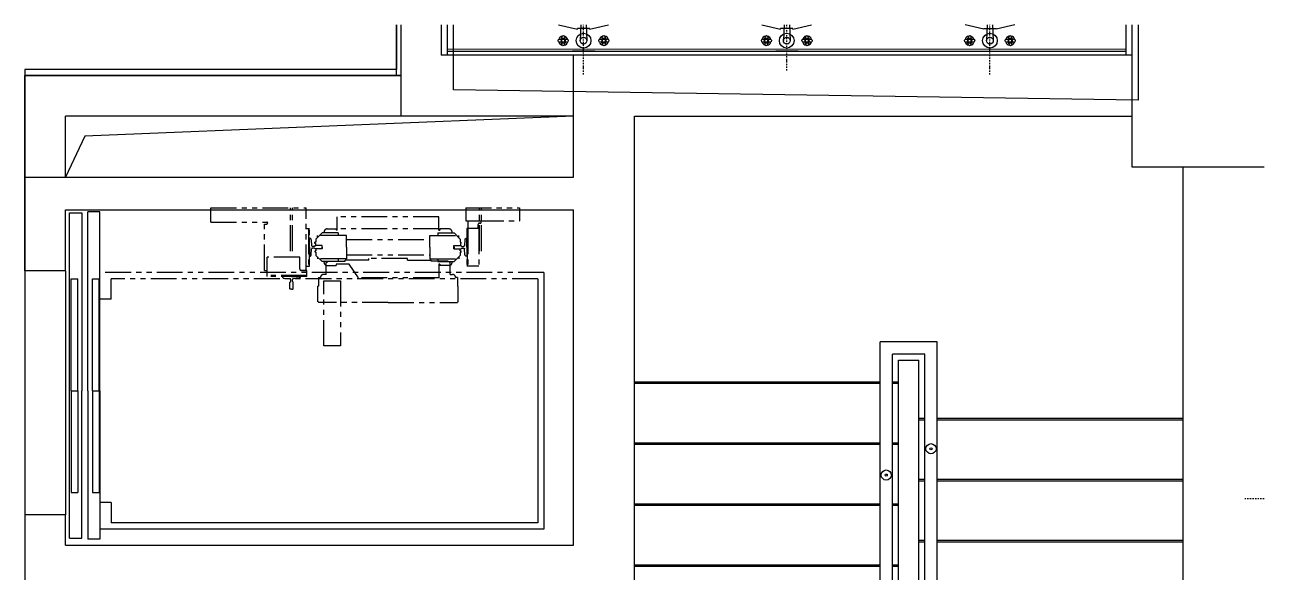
# Model space of a CAD drawing. Header units: millimetres. Extents: x 1372008 to 1411165, y -192331 to -164911.
# Drawn here: x 1385665 to 1391765, y -167604 to -164911 of the extents above; entities that cross this region are included whole.
import ezdxf

# ---------------------------------------------------------------- set-up
doc = ezdxf.new("R2010")
doc.units = ezdxf.units.MM
doc.linetypes.add('DASHDOT2', pattern=[12.7, 6.35, -3.175, 0, -3.175])
doc.linetypes.add('PHANTOMX2', pattern=[127, 63.5, -12.7, 12.7, -12.7, 12.7, -12.7])
for name, color, linetype in [('Baca', 7, 'Continuous'), ('Divar-esas', 7, 'Continuous'), ('Divar-komek', 7, 'Continuous'), ('Kafel', 7, 'Continuous'), ('Lift', 7, 'Continuous'), ('Meheccer', 7, 'Continuous'), ('Pillekan', 7, 'Continuous'), ('plita 2', 7, 'Continuous'), ('Santexnika', 7, 'Continuous'), ('sutun1', 7, 'Continuous')]:
    doc.layers.add(name, color=color, linetype=linetype)
doc.layers.add('Guzgu', color=165, linetype='Continuous', lineweight=5, true_color=0x385ca8)

msp = doc.modelspace()

# ---------------------------------------------------------------- linework, layer by layer
at = {"layer": 'Baca'}
msp.add_lwpolyline([(1388365.2, -165361.1), (1385961.3, -165459.1), (1385865.2, -165661.1)], dxfattribs=at)
msp.add_lwpolyline([(1388365.2, -165361.1), (1385961.3, -165459.1), (1385865.2, -165661.1)], dxfattribs=at)
at = {"layer": 'Divar-esas'}
for p, q in [((1385665.2, -165661.1), (1385665.2, -165161.1)), ((1385665.2, -165161.1), (1387515.2, -165161.1)), ((1388365.2, -165361.1), (1385865.2, -165361.1)), ((1385865.2, -165661.1), (1385865.2, -165361.1))]:
    msp.add_line(p, q, dxfattribs=at)
at = {"layer": 'Divar-komek'}
for p, q in [((1387515.2, -164911.1), (1387515.2, -165358.5)), ((1387515.2, -164911.1), (1387515.2, -165161.1)), ((1387715.2, -164911.1), (1387715.2, -165061.1)), ((1387715.2, -164911.1), (1387715.2, -165061.1)), ((1388365.2, -165061.1), (1387715.2, -165061.1)), ((1388365.2, -165061.1), (1387715.2, -165061.1)), ((1387515.2, -165161.1), (1385665.2, -165161.1)), ((1385665.2, -165661.1), (1385665.2, -165161.1)), ((1388365.2, -165361.1), (1385865.2, -165361.1)), ((1385865.2, -165661.1), (1385865.2, -165361.1))]:
    msp.add_line(p, q, dxfattribs=at)
at = {"layer": 'Guzgu'}
msp.add_line((1391085.2, -165031.1), (1387745.2, -165031.1), dxfattribs=at)
at = {"layer": 'Kafel'}
for p, q in [((1387495.2, -165161.1), (1387495.2, -164911.1)), ((1387745.2, -165061.1), (1387745.2, -164911.1)), ((1391085.2, -165061.1), (1391085.2, -164911.1))]:
    msp.add_line(p, q, dxfattribs=at)
at = {"layer": 'Lift'}
for p, q in [((1385885.2, -165836.1), (1385945.2, -165836.1)), ((1385885.2, -167436.1), (1385885.2, -165836.1)), ((1385945.2, -165836.1), (1385945.2, -166711.1)), ((1386035.2, -165831.1), (1385975.2, -165831.1)), ((1385975.2, -166711.1), (1385975.2, -165831.1)), ((1386035.2, -166711.1), (1386035.2, -165831.1)), ((1386580.7, -165881.1), (1386580.7, -165811.1)), ((1385894.2, -166711.1), (1385894.2, -166161.1)), ((1385894.2, -166161.1), (1385926.2, -166161.1)), ((1385926.2, -166711.1), (1385926.2, -166161.1)), ((1385999.2, -166161.1), (1386031.2, -166161.1)), ((1385999.2, -166711.1), (1385999.2, -166161.1)), ((1386031.2, -166711.1), (1386031.2, -166161.1)), ((1386090.2, -166261.1), (1386090.2, -166161.1)), ((1388190.2, -166161.1), (1388190.2, -167361.1)), ((1388220.2, -166130.1), (1388220.2, -167392.1)), ((1386090.2, -166261.1), (1386035.2, -166261.1)), ((1385894.2, -166711.1), (1385894.2, -167211.1)), ((1385894.2, -166711.1), (1385926.2, -166711.1)), ((1385926.2, -166711.1), (1385926.2, -167211.1)), ((1385945.2, -167436.1), (1385945.2, -166711.1)), ((1385975.2, -166711.1), (1385975.2, -167441.1)), ((1385999.2, -166711.1), (1386031.2, -166711.1)), ((1385999.2, -166711.1), (1385999.2, -167211.1)), ((1386031.2, -166711.1), (1386031.2, -167211.1)), ((1386035.2, -166711.1), (1386035.2, -167441.1)), ((1385894.2, -167211.1), (1385926.2, -167211.1)), ((1385999.2, -167211.1), (1386031.2, -167211.1)), ((1386090.2, -167261.1), (1386035.2, -167261.1)), ((1386090.2, -167261.1), (1386090.2, -167361.1)), ((1388190.2, -167361.1), (1386090.2, -167361.1)), ((1385885.2, -167436.1), (1385945.2, -167436.1)), ((1386035.2, -167441.1), (1385975.2, -167441.1)), ((1388220.2, -167392.1), (1386035.2, -167392.1))]:
    msp.add_line(p, q, dxfattribs=at)
at = {"layer": 'Lift', "linetype": 'PHANTOMX2', "ltscale": 2}
for p, q in [((1386580.7, -165811.1), (1387050.7, -165811.1)), ((1386973.2, -166024.4), (1386973.2, -165811.1)), ((1386983.2, -166024.4), (1386983.2, -165811.1)), ((1387050.7, -166119.1), (1387050.7, -165811.1)), ((1387703.2, -165855.1), (1387203.2, -165855.1)), ((1387203.2, -165921.1), (1387203.2, -165855.1)), ((1387703.2, -165921.1), (1387703.2, -165855.1)), ((1387835.2, -165811.1), (1387835.2, -165876.1)), ((1387835.2, -165811.1), (1388100.2, -165811.1)), ((1387903.2, -166024.4), (1387903.2, -165811.1)), ((1387913.2, -166024.4), (1387913.2, -165811.1)), ((1388100.2, -165811.1), (1388100.2, -165876.1)), ((1386580.7, -165881.1), (1386855.7, -165881.1)), ((1386845.7, -165891.1), (1386855.7, -165891.1)), ((1386845.7, -166119.1), (1386845.7, -165891.1)), ((1387050.7, -165912.6), (1387066.2, -165912.6)), ((1387061.7, -165912.6), (1387061.7, -166097.6)), ((1387066.2, -166097.6), (1387066.2, -165912.6)), ((1387153.2, -165915.1), (1387198.2, -165915.1)), ((1387198.2, -165915.1), (1387198.2, -165921.1)), ((1387703.2, -165915.1), (1387203.2, -165915.1)), ((1387203.2, -165921.1), (1387203.2, -165915.1)), ((1387703.2, -165921.1), (1387703.2, -165915.1)), ((1387708.2, -165915.1), (1387708.2, -165921.1)), ((1387753.2, -165915.1), (1387708.2, -165915.1)), ((1387835.2, -165876.1), (1387845.2, -165876.1)), ((1387840.2, -165912.6), (1387840.2, -166097.6)), ((1387845.2, -165912.6), (1387840.2, -165912.6)), ((1387844.7, -166097.6), (1387844.7, -165912.6)), ((1387845.2, -165876.1), (1387845.2, -165912.6)), ((1387845.2, -165876.1), (1387895.2, -165876.1)), ((1387895.2, -165912.6), (1387845.2, -165912.6)), ((1387845.2, -165912.6), (1387845.2, -166095.1)), ((1387895.2, -165876.1), (1388100.2, -165876.1)), ((1387895.2, -165896.1), (1387895.2, -165912.6)), ((1387900.2, -165912.6), (1387895.2, -165912.6)), ((1387900.2, -165912.6), (1387900.2, -166097.6)), ((1387905.2, -165886.1), (1387910.2, -165886.1)), ((1387910.2, -165876.1), (1387910.2, -165886.1)), ((1387066.2, -166005.1), (1387066.2, -165960.6)), ((1387066.2, -165960.6), (1387066.7, -165960.6)), ((1387074.7, -165968), (1387076.9, -165996.5)), ((1387098.2, -165980.6), (1387093.2, -165980.6)), ((1387093.2, -165986.6), (1387093.2, -165980.6)), ((1387098.2, -165965.1), (1387128.2, -165935.1)), ((1387098.2, -165965.1), (1387098.2, -165980.6)), ((1387248.2, -165947.6), (1387105.2, -165947.6)), ((1387105.2, -165958.1), (1387105.2, -165947.6)), ((1387208.2, -165935.1), (1387128.2, -165935.1)), ((1387138.2, -165935.1), (1387138.2, -165930.1)), ((1387203.2, -165921.1), (1387198.2, -165921.1)), ((1387208.2, -165935.1), (1387208.2, -165947.6)), ((1387248.2, -166005.1), (1387248.2, -165947.6)), ((1387248.2, -165967.6), (1387658.2, -165967.6)), ((1387658.2, -166005.1), (1387658.2, -165947.6)), ((1387658.2, -165947.6), (1387801.2, -165947.6)), ((1387698.2, -165935.1), (1387698.2, -165947.6)), ((1387698.2, -165935.1), (1387778.2, -165935.1)), ((1387703.2, -165921.1), (1387708.2, -165921.1)), ((1387768.2, -165935.1), (1387768.2, -165930.1)), ((1387808.2, -165965.1), (1387778.2, -165935.1)), ((1387801.2, -165958.1), (1387801.2, -165947.6)), ((1387808.2, -165965.1), (1387808.2, -165980.6)), ((1387808.2, -165980.6), (1387813.2, -165980.6)), ((1387813.2, -165986.6), (1387813.2, -165980.6)), ((1387831.7, -165968), (1387829.5, -165996.5)), ((1387840.2, -165960.6), (1387839.7, -165960.6)), ((1387840.2, -166005.1), (1387840.2, -165960.6)), ((1387066.2, -166005.1), (1387066.2, -166049.6)), ((1387074.7, -166042.3), (1387076.9, -166013.7)), ((1387090.9, -166001.1), (1387081.9, -166001.1)), ((1387090.9, -166009.1), (1387081.9, -166009.1)), ((1387094.8, -165997.2), (1387090.9, -166001.1)), ((1387094.8, -166013.1), (1387090.9, -166009.1)), ((1387096.2, -165986.6), (1387093.2, -165986.6)), ((1387099.2, -166023.6), (1387094.2, -166023.6)), ((1387094.2, -166029.6), (1387094.2, -166023.6)), ((1387098.2, -166029.6), (1387094.2, -166029.6)), ((1387127.2, -165997.2), (1387094.8, -165997.2)), ((1387127.2, -166013.1), (1387094.8, -166013.1)), ((1387096.2, -165986.6), (1387096.2, -165996.6)), ((1387129.2, -165996.6), (1387096.2, -165996.6)), ((1387098.2, -166029.6), (1387098.2, -166045.1)), ((1387129.2, -166013.6), (1387099.2, -166013.6)), ((1387099.2, -166020.1), (1387099.2, -166013.6)), ((1387099.2, -166023.6), (1387099.2, -166020.1)), ((1387127.2, -165997.2), (1387128.2, -165998.2)), ((1387127.2, -166013.1), (1387128.2, -166012.1)), ((1387128.2, -166005.1), (1387128.2, -165998.2)), ((1387128.2, -166005.1), (1387128.2, -166012.1)), ((1387129.2, -166013.6), (1387129.2, -165996.6)), ((1387248.2, -166005.1), (1387248.2, -166062.6)), ((1387658.2, -166005.1), (1387658.2, -166062.6)), ((1387777.2, -165996.6), (1387810.2, -165996.6)), ((1387777.2, -166013.6), (1387777.2, -165996.6)), ((1387777.2, -166013.6), (1387807.2, -166013.6)), ((1387779.2, -165997.2), (1387778.2, -165998.2)), ((1387778.2, -166005.1), (1387778.2, -165998.2)), ((1387778.2, -166005.1), (1387778.2, -166012.1)), ((1387779.2, -166013.1), (1387778.2, -166012.1)), ((1387779.2, -165997.2), (1387811.6, -165997.2)), ((1387779.2, -166013.1), (1387811.6, -166013.1)), ((1387807.2, -166020.1), (1387807.2, -166013.6)), ((1387807.2, -166023.6), (1387807.2, -166020.1)), ((1387807.2, -166023.6), (1387812.2, -166023.6)), ((1387808.2, -166029.6), (1387808.2, -166045.1)), ((1387808.2, -166029.6), (1387812.2, -166029.6)), ((1387810.2, -165986.6), (1387810.2, -165996.6)), ((1387810.2, -165986.6), (1387813.2, -165986.6)), ((1387811.6, -165997.2), (1387815.5, -166001.1)), ((1387811.6, -166013.1), (1387815.5, -166009.1)), ((1387812.2, -166029.6), (1387812.2, -166023.6)), ((1387815.5, -166001.1), (1387824.5, -166001.1)), ((1387815.5, -166009.1), (1387824.5, -166009.1)), ((1387831.7, -166042.3), (1387829.5, -166013.7)), ((1387840.2, -166005.1), (1387840.2, -166049.6)), ((1387018.2, -166054.1), (1386858.2, -166054.1)), ((1386858.2, -166149.1), (1386858.2, -166054.1)), ((1387018.2, -166112.1), (1387018.2, -166054.1)), ((1387050.7, -166097.6), (1387066.2, -166097.6)), ((1387066.2, -166049.6), (1387066.7, -166049.6)), ((1387098.2, -166045.1), (1387128.2, -166075.1)), ((1387105.2, -166052.1), (1387105.2, -166062.6)), ((1387248.2, -166062.6), (1387105.2, -166062.6)), ((1387208.2, -166075.1), (1387128.2, -166075.1)), ((1387138.2, -166080.1), (1387138.2, -166075.1)), ((1387148.2, -166139.1), (1387148.2, -166081.6)), ((1387153.2, -166076.6), (1387157.3, -166076.6)), ((1387153.2, -166095.1), (1387198.2, -166095.1)), ((1387157.3, -166073.1), (1387157.3, -166076.6)), ((1387157.3, -166073.1), (1387241.3, -166073.1)), ((1387261, -166089.1), (1387198.2, -166089.1)), ((1387198.2, -166089.1), (1387198.2, -166095.1)), ((1387208.2, -166062.6), (1387208.2, -166075.1)), ((1387241.3, -166068.6), (1387241.8, -166068.1)), ((1387241.3, -166073.1), (1387241.3, -166068.6)), ((1387358.2, -166068.1), (1387241.8, -166068.1)), ((1387248.2, -166042.6), (1387658.2, -166042.6)), ((1387308.2, -166155.1), (1387261, -166089.1)), ((1387548.2, -166060.1), (1387358.2, -166060.1)), ((1387358.2, -166068.1), (1387358.2, -166060.1)), ((1387548.2, -166068.1), (1387548.2, -166060.1)), ((1387548.2, -166068.1), (1387664.6, -166068.1)), ((1387658.2, -166062.6), (1387801.2, -166062.6)), ((1387665.1, -166068.6), (1387664.6, -166068.1)), ((1387665.1, -166073.1), (1387665.1, -166068.6)), ((1387749.1, -166073.1), (1387665.1, -166073.1)), ((1387698.2, -166062.6), (1387698.2, -166075.1)), ((1387698.2, -166075.1), (1387778.2, -166075.1)), ((1387703.2, -166089.1), (1387703.2, -166155.1)), ((1387708.2, -166089.1), (1387703.2, -166089.1)), ((1387708.2, -166089.1), (1387708.2, -166095.1)), ((1387753.2, -166095.1), (1387708.2, -166095.1)), ((1387749.1, -166073.1), (1387749.1, -166076.6)), ((1387753.2, -166076.6), (1387749.1, -166076.6)), ((1387758.2, -166139.1), (1387758.2, -166081.6)), ((1387768.2, -166080.1), (1387768.2, -166075.1)), ((1387808.2, -166045.1), (1387778.2, -166075.1)), ((1387801.2, -166052.1), (1387801.2, -166062.6)), ((1387840.2, -166049.6), (1387839.7, -166049.6)), ((1387900.2, -166097.6), (1387840.2, -166097.6)), ((1388220.2, -166130.1), (1386035.2, -166130.1)), ((1388190.2, -166161.1), (1386090.2, -166161.1)), ((1386845.7, -166119.1), (1386858.2, -166119.1)), ((1387053.2, -166144.6), (1386858.2, -166144.6)), ((1387053.2, -166149.1), (1386858.2, -166149.1)), ((1386978.2, -166149.1), (1386933.7, -166149.1)), ((1386933.7, -166149.1), (1386933.7, -166149.7)), ((1386941.1, -166157.6), (1386969.6, -166159.9)), ((1386978.2, -166149.1), (1387022.7, -166149.1)), ((1387015.3, -166157.6), (1386986.8, -166159.9)), ((1387022.7, -166149.1), (1387022.7, -166149.7)), ((1387053.2, -166119.1), (1387025.2, -166119.1)), ((1387025.7, -166119.1), (1387050.7, -166119.1)), ((1387053.2, -166149.1), (1387053.2, -166119.1)), ((1387111.2, -166154.1), (1387111.2, -166178.8)), ((1387111.2, -166154.1), (1387120.7, -166154.1)), ((1387148.2, -166139.1), (1387135.7, -166139.1)), ((1387703.2, -166155.1), (1387308.2, -166155.1)), ((1387758.2, -166139.1), (1387770.7, -166139.1)), ((1387795.2, -166154.1), (1387785.7, -166154.1)), ((1387795.2, -166154.1), (1387795.2, -166178.8)), ((1386970.3, -166177.7), (1386974.2, -166173.8)), ((1386970.3, -166210.1), (1386970.3, -166177.7)), ((1386970.3, -166210.1), (1386971.3, -166211.1)), ((1386978.2, -166211.1), (1386971.3, -166211.1)), ((1386974.2, -166173.8), (1386974.2, -166164.9)), ((1386978.2, -166211.1), (1386985.1, -166211.1)), ((1386982.2, -166173.8), (1386982.2, -166164.9)), ((1386986.1, -166177.7), (1386982.2, -166173.8)), ((1386986.1, -166210.1), (1386985.1, -166211.1)), ((1386986.1, -166210.1), (1386986.1, -166177.7)), ((1387111.2, -166196.8), (1387108.2, -166196.8)), ((1387108.2, -166273.8), (1387108.2, -166196.8)), ((1387111.2, -166178.8), (1387111.2, -166196.8)), ((1387795.2, -166178.8), (1387795.2, -166196.8)), ((1387795.2, -166196.8), (1387798.2, -166196.8)), ((1387798.2, -166273.8), (1387798.2, -166196.8)), ((1387111.2, -166273.8), (1387108.2, -166273.8)), ((1387111.2, -166273.8), (1387111.2, -166276.8)), ((1387453.2, -166276.8), (1387111.2, -166276.8)), ((1387453.2, -166276.8), (1387795.2, -166276.8)), ((1387795.2, -166273.8), (1387795.2, -166276.8)), ((1387795.2, -166273.8), (1387798.2, -166273.8))]:
    msp.add_line(p, q, dxfattribs=at)
msp.add_lwpolyline([(1387136.7, -166490.1), (1387136.7, -166170.1), (1387219.7, -166170.1), (1387219.7, -166490.1)], close=True, dxfattribs=at)
for centre, radius, start, end in [((1386855.7, -165886.1), 5, -90, 90), ((1387153.2, -165930.1), 15, 109.47122, 180), ((1387153.2, -165930.1), 15, 90, 109.47122), ((1387753.2, -165930.1), 15, 0, 90), ((1387905.2, -165896.1), 10, 90, 180), ((1387066.7, -165968.6), 8, 4.51769, 90), ((1387081.9, -165996.1), 5, -175.48231, -90), ((1387081.9, -166014.1), 5, 90, 175.48231), ((1387066.7, -166041.6), 8, -90, -4.51769), ((1387153.2, -166080.1), 15, 180, -109.47122), ((1387153.2, -166081.6), 5, 90, 180), ((1387153.2, -166080.1), 15, -109.47122, -90), ((1387753.2, -166081.6), 5, 0, 90), ((1387753.2, -166080.1), 15, -90, 0), ((1386941.7, -166149.7), 8, 180, -94.51769), ((1386969.2, -166164.9), 5, 0, 85.48231), ((1386987.2, -166164.9), 5, 94.51769, 180), ((1387014.7, -166149.7), 8, -85.48231, 0), ((1387025.2, -166112.1), 7, 180, -90), ((1387135.7, -166154.1), 15, 90, 180), ((1387770.7, -166154.1), 15, 0, 90)]:
    msp.add_arc(centre, radius, start, end, dxfattribs=at)
at = {"layer": 'Lift', "linetype": 'PHANTOMX2', "ltscale": 2, "extrusion": (0, 0, -1)}
for centre, major_axis, start_param, end_param in [((1387839.7, -165968.6), (5.66, -5.66), 2.435043, 3.926991), ((1387824.5, -165996.1), (3.54, -3.54), 5.576636, 0.785398), ((1387824.5, -166014.1), (-3.54, -3.54), 2.356194, 3.848142), ((1387839.7, -166041.6), (5.66, -5.66), 0.785398, 2.277346)]:
    msp.add_ellipse(centre, major_axis=major_axis, ratio=1, start_param=start_param, end_param=end_param, dxfattribs=at)
at = {"layer": 'Meheccer'}
for p, q in [((1387745.2, -165041.1), (1391085.2, -165041.1)), ((1389875.2, -168633), (1389875.2, -166471.1)), ((1390155.2, -166471.1), (1389875.2, -166471.1)), ((1390155.2, -170351.1), (1390155.2, -166471.1)), ((1389935.2, -168585.6), (1389935.2, -166531.1)), ((1390095.2, -166531.1), (1389935.2, -166531.1)), ((1390095.2, -170291.1), (1390095.2, -166531.1))]:
    msp.add_line(p, q, dxfattribs=at)
for centre, radius in [((1390125.2, -166996.3), 25), ((1390125.2, -166996.3), 5), ((1389905.2, -167125.6), 25), ((1389905.2, -167125.6), 5)]:
    msp.add_circle(centre, radius, dxfattribs=at)
at = {"layer": 'Pillekan'}
for p, q in [((1389965.2, -168562), (1389965.2, -166561.1)), ((1389965.2, -166561.1), (1390065.2, -166561.1)), ((1390065.2, -170261.1), (1390065.2, -166561.1)), ((1389875.2, -166668.9), (1388665.2, -166668.9)), ((1389875.2, -166676), (1388665.2, -166676)), ((1389965.2, -166668.9), (1389935.2, -166668.9)), ((1389965.2, -166676), (1389935.2, -166676)), ((1390065.2, -166846.3), (1390095.2, -166846.3)), ((1390065.2, -166853.4), (1390095.2, -166853.4)), ((1390155.2, -166846.3), (1391365.2, -166846.3)), ((1390155.2, -166853.4), (1391365.2, -166853.4)), ((1389875.2, -166968.9), (1388665.2, -166968.9)), ((1389875.2, -166976), (1388665.2, -166976)), ((1389965.2, -166968.9), (1389935.2, -166968.9)), ((1389965.2, -166976), (1389935.2, -166976)), ((1390065.2, -167146.3), (1390095.2, -167146.3)), ((1390065.2, -167153.4), (1390095.2, -167153.4)), ((1390155.2, -167146.3), (1391365.2, -167146.3)), ((1390155.2, -167153.4), (1391365.2, -167153.4)), ((1389875.2, -167268.9), (1388665.2, -167268.9)), ((1389875.2, -167276), (1388665.2, -167276)), ((1389965.2, -167268.9), (1389935.2, -167268.9)), ((1389965.2, -167276), (1389935.2, -167276)), ((1390065.2, -167446.3), (1390095.2, -167446.3)), ((1390065.2, -167453.4), (1390095.2, -167453.4)), ((1390155.2, -167446.3), (1391365.2, -167446.3)), ((1390155.2, -167453.4), (1391365.2, -167453.4)), ((1389875.2, -167568.9), (1388665.2, -167568.9)), ((1389875.2, -167576), (1388665.2, -167576)), ((1389965.2, -167568.9), (1389935.2, -167568.9)), ((1389965.2, -167576), (1389935.2, -167576))]:
    msp.add_line(p, q, dxfattribs=at)
at = {"layer": 'plita 2'}
msp.add_line((1385865.2, -166121.1), (1385865.2, -167321.1), dxfattribs=at)
at = {"layer": 'Santexnika'}
for p, q in [((1388445.3, -164928.9), (1388385.1, -164928.9)), ((1388385.1, -164933.3), (1388385.1, -164928.9)), ((1388445.3, -164928.9), (1388385.1, -164928.9)), ((1388385.1, -164933.3), (1388385.1, -164928.9)), ((1388445.3, -164928.9), (1388385.1, -164928.9)), ((1388385.1, -164933.3), (1388385.1, -164928.9)), ((1388445.3, -164928.9), (1388385.1, -164928.9)), ((1388385.1, -164933.3), (1388385.1, -164928.9)), ((1388445.3, -164928.9), (1388385.1, -164928.9)), ((1388385.1, -164933.3), (1388385.1, -164928.9)), ((1388445.3, -164928.9), (1388385.1, -164928.9)), ((1388385.1, -164933.3), (1388385.1, -164928.9)), ((1388445.3, -164928.9), (1388385.1, -164928.9)), ((1388385.1, -164933.3), (1388385.1, -164928.9)), ((1388445.3, -164928.9), (1388385.1, -164928.9)), ((1388385.1, -164933.3), (1388385.1, -164928.9)), ((1388402.1, -164911.1), (1388398.7, -164989.1)), ((1388402.1, -164911.1), (1388398.7, -164989.1)), ((1388402.1, -164911.1), (1388398.7, -164989.1)), ((1388402.1, -164911.1), (1388398.7, -164989.1)), ((1388402.1, -164911.1), (1388398.7, -164989.1)), ((1388402.1, -164911.1), (1388398.7, -164989.1)), ((1388402.1, -164911.1), (1388398.7, -164989.1)), ((1388402.1, -164911.1), (1388398.7, -164989.1)), ((1388428.3, -164911.1), (1388431.7, -164989.1)), ((1388428.3, -164911.1), (1388431.7, -164989.1)), ((1388428.3, -164911.1), (1388431.7, -164989.1)), ((1388428.3, -164911.1), (1388431.7, -164989.1)), ((1388428.3, -164911.1), (1388431.7, -164989.1)), ((1388428.3, -164911.1), (1388431.7, -164989.1)), ((1388428.3, -164911.1), (1388431.7, -164989.1)), ((1388428.3, -164911.1), (1388431.7, -164989.1)), ((1388445.3, -164933.3), (1388445.3, -164928.9)), ((1388445.3, -164933.3), (1388445.3, -164928.9)), ((1388445.3, -164933.3), (1388445.3, -164928.9)), ((1388445.3, -164933.3), (1388445.3, -164928.9)), ((1388445.3, -164933.3), (1388445.3, -164928.9)), ((1388445.3, -164933.3), (1388445.3, -164928.9)), ((1388445.3, -164933.3), (1388445.3, -164928.9)), ((1388445.3, -164933.3), (1388445.3, -164928.9)), ((1389445.3, -164928.9), (1389385.1, -164928.9)), ((1389385.1, -164933.3), (1389385.1, -164928.9)), ((1389445.3, -164928.9), (1389385.1, -164928.9)), ((1389385.1, -164933.3), (1389385.1, -164928.9)), ((1389445.3, -164928.9), (1389385.1, -164928.9)), ((1389385.1, -164933.3), (1389385.1, -164928.9)), ((1389445.3, -164928.9), (1389385.1, -164928.9)), ((1389385.1, -164933.3), (1389385.1, -164928.9)), ((1389445.3, -164928.9), (1389385.1, -164928.9)), ((1389385.1, -164933.3), (1389385.1, -164928.9)), ((1389445.3, -164928.9), (1389385.1, -164928.9)), ((1389385.1, -164933.3), (1389385.1, -164928.9)), ((1389445.3, -164928.9), (1389385.1, -164928.9)), ((1389385.1, -164933.3), (1389385.1, -164928.9)), ((1389445.3, -164928.9), (1389385.1, -164928.9)), ((1389385.1, -164933.3), (1389385.1, -164928.9)), ((1389402.1, -164911.1), (1389398.7, -164989.1)), ((1389402.1, -164911.1), (1389398.7, -164989.1)), ((1389402.1, -164911.1), (1389398.7, -164989.1)), ((1389402.1, -164911.1), (1389398.7, -164989.1)), ((1389402.1, -164911.1), (1389398.7, -164989.1)), ((1389402.1, -164911.1), (1389398.7, -164989.1)), ((1389402.1, -164911.1), (1389398.7, -164989.1)), ((1389402.1, -164911.1), (1389398.7, -164989.1)), ((1389428.3, -164911.1), (1389431.7, -164989.1)), ((1389428.3, -164911.1), (1389431.7, -164989.1)), ((1389428.3, -164911.1), (1389431.7, -164989.1)), ((1389428.3, -164911.1), (1389431.7, -164989.1)), ((1389428.3, -164911.1), (1389431.7, -164989.1)), ((1389428.3, -164911.1), (1389431.7, -164989.1)), ((1389428.3, -164911.1), (1389431.7, -164989.1)), ((1389428.3, -164911.1), (1389431.7, -164989.1)), ((1389445.3, -164933.3), (1389445.3, -164928.9)), ((1389445.3, -164933.3), (1389445.3, -164928.9)), ((1389445.3, -164933.3), (1389445.3, -164928.9)), ((1389445.3, -164933.3), (1389445.3, -164928.9)), ((1389445.3, -164933.3), (1389445.3, -164928.9)), ((1389445.3, -164933.3), (1389445.3, -164928.9)), ((1389445.3, -164933.3), (1389445.3, -164928.9)), ((1389445.3, -164933.3), (1389445.3, -164928.9)), ((1390385.1, -164928.9), (1390445.3, -164928.9)), ((1390385.1, -164933.3), (1390385.1, -164928.9)), ((1390385.1, -164928.9), (1390445.3, -164928.9)), ((1390385.1, -164933.3), (1390385.1, -164928.9)), ((1390385.1, -164928.9), (1390445.3, -164928.9)), ((1390385.1, -164933.3), (1390385.1, -164928.9)), ((1390385.1, -164928.9), (1390445.3, -164928.9)), ((1390385.1, -164933.3), (1390385.1, -164928.9)), ((1390385.1, -164928.9), (1390445.3, -164928.9)), ((1390385.1, -164933.3), (1390385.1, -164928.9)), ((1390385.1, -164928.9), (1390445.3, -164928.9)), ((1390385.1, -164933.3), (1390385.1, -164928.9)), ((1390385.1, -164928.9), (1390445.3, -164928.9)), ((1390385.1, -164933.3), (1390385.1, -164928.9)), ((1390385.1, -164928.9), (1390445.3, -164928.9)), ((1390385.1, -164933.3), (1390385.1, -164928.9)), ((1390402.1, -164911.1), (1390398.7, -164989.1)), ((1390402.1, -164911.1), (1390398.7, -164989.1)), ((1390402.1, -164911.1), (1390398.7, -164989.1)), ((1390402.1, -164911.1), (1390398.7, -164989.1)), ((1390402.1, -164911.1), (1390398.7, -164989.1)), ((1390402.1, -164911.1), (1390398.7, -164989.1)), ((1390402.1, -164911.1), (1390398.7, -164989.1)), ((1390402.1, -164911.1), (1390398.7, -164989.1)), ((1390428.3, -164911.1), (1390431.7, -164989.1)), ((1390428.3, -164911.1), (1390431.7, -164989.1)), ((1390428.3, -164911.1), (1390431.7, -164989.1)), ((1390428.3, -164911.1), (1390431.7, -164989.1)), ((1390428.3, -164911.1), (1390431.7, -164989.1)), ((1390428.3, -164911.1), (1390431.7, -164989.1)), ((1390428.3, -164911.1), (1390431.7, -164989.1)), ((1390428.3, -164911.1), (1390431.7, -164989.1)), ((1390445.3, -164933.3), (1390445.3, -164928.9)), ((1390445.3, -164933.3), (1390445.3, -164928.9)), ((1390445.3, -164933.3), (1390445.3, -164928.9)), ((1390445.3, -164933.3), (1390445.3, -164928.9)), ((1390445.3, -164933.3), (1390445.3, -164928.9)), ((1390445.3, -164933.3), (1390445.3, -164928.9)), ((1390445.3, -164933.3), (1390445.3, -164928.9)), ((1390445.3, -164933.3), (1390445.3, -164928.9)), ((1388303.6, -164993.5), (1388307.6, -164993.5)), ((1388304.1, -164985.7), (1388307.6, -164985.7)), ((1388307.6, -164996.8), (1388307.6, -164981.5)), ((1388322.8, -164981.5), (1388307.6, -164981.5)), ((1388322.8, -164996.8), (1388307.6, -164996.8)), ((1388311.7, -164977.6), (1388311.7, -164981.5)), ((1388311.7, -164999.8), (1388311.7, -164996.8)), ((1388319.5, -164978), (1388319.5, -164981.5)), ((1388319.5, -165001.4), (1388319.5, -164996.8)), ((1388322.8, -164996.8), (1388322.8, -164981.5)), ((1388326.3, -164985.7), (1388322.8, -164985.7)), ((1388326.8, -164993.5), (1388322.8, -164993.5)), ((1388503.6, -164993.5), (1388507.6, -164993.5)), ((1388504.1, -164985.7), (1388507.6, -164985.7)), ((1388507.6, -164996.8), (1388507.6, -164981.5)), ((1388507.6, -164981.5), (1388522.8, -164981.5)), ((1388507.6, -164996.8), (1388522.8, -164996.8)), ((1388510.9, -164978), (1388510.9, -164981.5)), ((1388510.9, -165001.4), (1388510.9, -164996.8)), ((1388518.7, -164977.6), (1388518.7, -164981.5)), ((1388518.7, -164999.8), (1388518.7, -164996.8)), ((1388522.8, -164996.8), (1388522.8, -164981.5)), ((1388526.3, -164985.7), (1388522.8, -164985.7)), ((1388526.8, -164993.5), (1388522.8, -164993.5)), ((1389303.6, -164993.5), (1389307.6, -164993.5)), ((1389304.1, -164985.7), (1389307.6, -164985.7)), ((1389307.6, -164996.8), (1389307.6, -164981.5)), ((1389322.8, -164981.5), (1389307.6, -164981.5)), ((1389322.8, -164996.8), (1389307.6, -164996.8)), ((1389311.7, -164977.6), (1389311.7, -164981.5)), ((1389311.7, -164999.8), (1389311.7, -164996.8)), ((1389319.5, -164978), (1389319.5, -164981.5)), ((1389319.5, -165001.4), (1389319.5, -164996.8)), ((1389322.8, -164996.8), (1389322.8, -164981.5)), ((1389326.3, -164985.7), (1389322.8, -164985.7)), ((1389326.8, -164993.5), (1389322.8, -164993.5)), ((1389503.6, -164993.5), (1389507.6, -164993.5)), ((1389504.1, -164985.7), (1389507.6, -164985.7)), ((1389507.6, -164996.8), (1389507.6, -164981.5)), ((1389507.6, -164981.5), (1389522.8, -164981.5)), ((1389507.6, -164996.8), (1389522.8, -164996.8)), ((1389510.9, -164978), (1389510.9, -164981.5)), ((1389510.9, -165001.4), (1389510.9, -164996.8)), ((1389518.7, -164977.6), (1389518.7, -164981.5)), ((1389518.7, -164999.8), (1389518.7, -164996.8)), ((1389522.8, -164996.8), (1389522.8, -164981.5)), ((1389526.3, -164985.7), (1389522.8, -164985.7)), ((1389526.8, -164993.5), (1389522.8, -164993.5)), ((1390303.6, -164993.5), (1390307.6, -164993.5)), ((1390304.1, -164985.7), (1390307.6, -164985.7)), ((1390307.6, -164996.8), (1390307.6, -164981.5)), ((1390322.8, -164981.5), (1390307.6, -164981.5)), ((1390322.8, -164996.8), (1390307.6, -164996.8)), ((1390311.7, -164977.6), (1390311.7, -164981.5)), ((1390311.7, -164999.8), (1390311.7, -164996.8)), ((1390319.5, -164978), (1390319.5, -164981.5)), ((1390319.5, -165001.4), (1390319.5, -164996.8)), ((1390322.8, -164996.8), (1390322.8, -164981.5)), ((1390326.3, -164985.7), (1390322.8, -164985.7)), ((1390326.8, -164993.5), (1390322.8, -164993.5)), ((1390503.6, -164993.5), (1390507.6, -164993.5)), ((1390504.1, -164985.7), (1390507.6, -164985.7)), ((1390507.6, -164996.8), (1390507.6, -164981.5)), ((1390507.6, -164981.5), (1390522.8, -164981.5)), ((1390507.6, -164996.8), (1390522.8, -164996.8)), ((1390510.9, -164978), (1390510.9, -164981.5)), ((1390510.9, -165001.4), (1390510.9, -164996.8)), ((1390518.7, -164977.6), (1390518.7, -164981.5)), ((1390518.7, -164999.8), (1390518.7, -164996.8)), ((1390522.8, -164996.8), (1390522.8, -164981.5)), ((1390526.3, -164985.7), (1390522.8, -164985.7)), ((1390526.8, -164993.5), (1390522.8, -164993.5)), ((1388471, -165041.1), (1388360.8, -165041.1)), ((1389471, -165041.1), (1389360.8, -165041.1)), ((1390359.4, -165041.1), (1390469.6, -165041.1))]:
    msp.add_line(p, q, dxfattribs=at)
at = {"layer": 'Santexnika', "color": 26, "linetype": 'DASHDOT2', "true_color": 0x791e15}
for p, q in [((1388415.2, -165155.5), (1388415.2, -164911.1)), ((1388415.2, -165155.5), (1388415.2, -164911.1)), ((1388415.2, -165155.5), (1388415.2, -164911.1)), ((1388415.2, -165155.5), (1388415.2, -164911.1)), ((1388415.2, -165155.5), (1388415.2, -164911.1)), ((1388415.2, -165155.5), (1388415.2, -164911.1)), ((1388415.2, -165155.5), (1388415.2, -164911.1)), ((1388415.2, -165155.5), (1388415.2, -164911.1)), ((1389415.2, -165135.5), (1389415.2, -164911.1)), ((1389415.2, -165135.5), (1389415.2, -164911.1)), ((1389415.2, -165135.5), (1389415.2, -164911.1)), ((1389415.2, -165135.5), (1389415.2, -164911.1)), ((1389415.2, -165135.5), (1389415.2, -164911.1)), ((1389415.2, -165135.5), (1389415.2, -164911.1)), ((1389415.2, -165135.5), (1389415.2, -164911.1)), ((1389415.2, -165135.5), (1389415.2, -164911.1)), ((1390415.2, -165155.5), (1390415.2, -164911.1)), ((1390415.2, -165155.5), (1390415.2, -164911.1)), ((1390415.2, -165155.5), (1390415.2, -164911.1)), ((1390415.2, -165155.5), (1390415.2, -164911.1)), ((1390415.2, -165155.5), (1390415.2, -164911.1)), ((1390415.2, -165155.5), (1390415.2, -164911.1)), ((1390415.2, -165155.5), (1390415.2, -164911.1)), ((1390415.2, -165155.5), (1390415.2, -164911.1)), ((1391669, -167241.1), (1391765.2, -167241.1)), ((1391669, -167241.1), (1391765.2, -167241.1)), ((1391669, -167241.1), (1391765.2, -167241.1)), ((1391669, -167241.1), (1391765.2, -167241.1)), ((1391669, -167241.1), (1391765.2, -167241.1)), ((1391669, -167241.1), (1391765.2, -167241.1)), ((1391669, -167241.1), (1391765.2, -167241.1)), ((1391669, -167241.1), (1391765.2, -167241.1))]:
    msp.add_line(p, q, dxfattribs=at)
at = {"layer": 'Santexnika'}
for points in [[(1388292.6, -164911.1), (1388385.1, -164933.3)], [(1388292.6, -164911.1), (1388385.1, -164933.3)], [(1388292.6, -164911.1), (1388385.1, -164933.3)], [(1388292.6, -164911.1), (1388385.1, -164933.3)], [(1388292.6, -164911.1), (1388385.1, -164933.3)], [(1388292.6, -164911.1), (1388385.1, -164933.3)], [(1388292.6, -164911.1), (1388385.1, -164933.3)], [(1388292.6, -164911.1), (1388385.1, -164933.3)], [(1388445.3, -164933.3), (1388537.8, -164911.1)], [(1388445.3, -164933.3), (1388537.8, -164911.1)], [(1388445.3, -164933.3), (1388537.8, -164911.1)], [(1388445.3, -164933.3), (1388537.8, -164911.1)], [(1388445.3, -164933.3), (1388537.8, -164911.1)], [(1388445.3, -164933.3), (1388537.8, -164911.1)], [(1388445.3, -164933.3), (1388537.8, -164911.1)], [(1388445.3, -164933.3), (1388537.8, -164911.1)], [(1389292.6, -164911.1), (1389385.1, -164933.3)], [(1389292.6, -164911.1), (1389385.1, -164933.3)], [(1389292.6, -164911.1), (1389385.1, -164933.3)], [(1389292.6, -164911.1), (1389385.1, -164933.3)], [(1389292.6, -164911.1), (1389385.1, -164933.3)], [(1389292.6, -164911.1), (1389385.1, -164933.3)], [(1389292.6, -164911.1), (1389385.1, -164933.3)], [(1389292.6, -164911.1), (1389385.1, -164933.3)], [(1389445.3, -164933.3), (1389537.8, -164911.1)], [(1389445.3, -164933.3), (1389537.8, -164911.1)], [(1389445.3, -164933.3), (1389537.8, -164911.1)], [(1389445.3, -164933.3), (1389537.8, -164911.1)], [(1389445.3, -164933.3), (1389537.8, -164911.1)], [(1389445.3, -164933.3), (1389537.8, -164911.1)], [(1389445.3, -164933.3), (1389537.8, -164911.1)], [(1389445.3, -164933.3), (1389537.8, -164911.1)], [(1390385.1, -164933.3), (1390292.6, -164911.1)], [(1390385.1, -164933.3), (1390292.6, -164911.1)], [(1390385.1, -164933.3), (1390292.6, -164911.1)], [(1390385.1, -164933.3), (1390292.6, -164911.1)], [(1390385.1, -164933.3), (1390292.6, -164911.1)], [(1390385.1, -164933.3), (1390292.6, -164911.1)], [(1390385.1, -164933.3), (1390292.6, -164911.1)], [(1390385.1, -164933.3), (1390292.6, -164911.1)], [(1390537.8, -164911.1), (1390445.3, -164933.3)], [(1390537.8, -164911.1), (1390445.3, -164933.3)], [(1390537.8, -164911.1), (1390445.3, -164933.3)], [(1390537.8, -164911.1), (1390445.3, -164933.3)], [(1390537.8, -164911.1), (1390445.3, -164933.3)], [(1390537.8, -164911.1), (1390445.3, -164933.3)], [(1390537.8, -164911.1), (1390445.3, -164933.3)], [(1390537.8, -164911.1), (1390445.3, -164933.3)]]:
    msp.add_lwpolyline(points, dxfattribs=at)
for centre, radius in [((1388297.6, -164989.1), 7.36), ((1388314.4, -165006.7), 7.36), ((1388315.2, -164989.1), 7.71), ((1388316, -164971.6), 7.36), ((1388332.8, -164989.1), 7.36), ((1388415.2, -164989.1), 36.4), ((1388415.2, -164989.1), 36.4), ((1388415.2, -164989.1), 36.4), ((1388415.2, -164989.1), 36.4), ((1388415.2, -164989.1), 36.4), ((1388415.2, -164989.1), 36.4), ((1388415.2, -164989.1), 36.4), ((1388415.2, -164989.1), 36.4), ((1388415.2, -164989.1), 16.5), ((1388497.6, -164989.1), 7.36), ((1388514.4, -164971.6), 7.36), ((1388515.2, -164989.1), 7.71), ((1388516, -165006.7), 7.36), ((1388532.8, -164989.1), 7.36), ((1389297.6, -164989.1), 7.36), ((1389314.4, -165006.7), 7.36), ((1389315.2, -164989.1), 7.71), ((1389316, -164971.6), 7.36), ((1389332.8, -164989.1), 7.36), ((1389415.2, -164989.1), 36.4), ((1389415.2, -164989.1), 36.4), ((1389415.2, -164989.1), 36.4), ((1389415.2, -164989.1), 36.4), ((1389415.2, -164989.1), 36.4), ((1389415.2, -164989.1), 36.4), ((1389415.2, -164989.1), 36.4), ((1389415.2, -164989.1), 36.4), ((1389415.2, -164989.1), 16.5), ((1389497.6, -164989.1), 7.36), ((1389514.4, -164971.6), 7.36), ((1389515.2, -164989.1), 7.71), ((1389516, -165006.7), 7.36), ((1389532.8, -164989.1), 7.36), ((1390297.6, -164989.1), 7.36), ((1390314.4, -165006.7), 7.36), ((1390315.2, -164989.1), 7.71), ((1390316, -164971.6), 7.36), ((1390332.8, -164989.1), 7.36), ((1390415.2, -164989.1), 36.4), ((1390415.2, -164989.1), 36.4), ((1390415.2, -164989.1), 36.4), ((1390415.2, -164989.1), 36.4), ((1390415.2, -164989.1), 36.4), ((1390415.2, -164989.1), 36.4), ((1390415.2, -164989.1), 36.4), ((1390415.2, -164989.1), 36.4), ((1390415.2, -164989.1), 16.5), ((1390497.6, -164989.1), 7.36), ((1390514.4, -164971.6), 7.36), ((1390515.2, -164989.1), 7.71), ((1390516, -165006.7), 7.36), ((1390532.8, -164989.1), 7.36)]:
    msp.add_circle(centre, radius, dxfattribs=at)
for centre, radius, start, end in [((1388315.2, -164989.1), 22.8, 102.42013, 165.09696), ((1388315.2, -164989.1), 22.8, -165.09594, -107.38594), ((1388315.2, -164989.1), 14, 111.26156, 156.25554), ((1388315.2, -164989.1), 14, -156.25451, -116.22737), ((1388315.2, -164989.1), 22.8, -77.57884, -14.90406), ((1388315.2, -164989.1), 14, -68.73742, -23.74549), ((1388315.2, -164989.1), 14, 23.74446, 63.77161), ((1388315.2, -164989.1), 22.8, 14.90304, 72.61304), ((1388515.2, -164989.1), 22.8, 107.38696, 165.09696), ((1388515.2, -164989.1), 22.8, -165.09594, -102.42116), ((1388515.2, -164989.1), 14, 116.22839, 156.25554), ((1388515.2, -164989.1), 14, -156.25451, -111.26258), ((1388515.2, -164989.1), 22.8, 14.90304, 77.57987), ((1388515.2, -164989.1), 14, 23.74446, 68.73844), ((1388515.2, -164989.1), 14, -63.77263, -23.74549), ((1388515.2, -164989.1), 22.8, -72.61406, -14.90406), ((1389315.2, -164989.1), 22.8, 102.42013, 165.09696), ((1389315.2, -164989.1), 22.8, -165.09594, -107.38594), ((1389315.2, -164989.1), 14, 111.26156, 156.25554), ((1389315.2, -164989.1), 14, -156.25451, -116.22737), ((1389315.2, -164989.1), 22.8, -77.57884, -14.90406), ((1389315.2, -164989.1), 14, -68.73742, -23.74549), ((1389315.2, -164989.1), 14, 23.74446, 63.77161), ((1389315.2, -164989.1), 22.8, 14.90304, 72.61304), ((1389515.2, -164989.1), 22.8, 107.38696, 165.09696), ((1389515.2, -164989.1), 22.8, -165.09594, -102.42116), ((1389515.2, -164989.1), 14, 116.22839, 156.25554), ((1389515.2, -164989.1), 14, -156.25451, -111.26258), ((1389515.2, -164989.1), 22.8, 14.90304, 77.57987), ((1389515.2, -164989.1), 14, 23.74446, 68.73844), ((1389515.2, -164989.1), 14, -63.77263, -23.74549), ((1389515.2, -164989.1), 22.8, -72.61406, -14.90406), ((1390315.2, -164989.1), 22.8, 102.42013, 165.09696), ((1390315.2, -164989.1), 22.8, -165.09594, -107.38594), ((1390315.2, -164989.1), 14, 111.26156, 156.25554), ((1390315.2, -164989.1), 14, -156.25451, -116.22737), ((1390315.2, -164989.1), 22.8, -77.57884, -14.90406), ((1390315.2, -164989.1), 14, -68.73742, -23.74549), ((1390315.2, -164989.1), 14, 23.74446, 63.77161), ((1390315.2, -164989.1), 22.8, 14.90304, 72.61304), ((1390515.2, -164989.1), 22.8, 107.38696, 165.09696), ((1390515.2, -164989.1), 22.8, -165.09594, -102.42116), ((1390515.2, -164989.1), 14, 116.22839, 156.25554), ((1390515.2, -164989.1), 14, -156.25451, -111.26258), ((1390515.2, -164989.1), 22.8, 14.90304, 77.57987), ((1390515.2, -164989.1), 14, 23.74446, 68.73844), ((1390515.2, -164989.1), 14, -63.77263, -23.74549), ((1390515.2, -164989.1), 22.8, -72.61406, -14.90406)]:
    msp.add_arc(centre, radius, start, end, dxfattribs=at)
at = {"layer": 'sutun1', "color": 134}
for p, q in [((1387495.2, -164911.1), (1387495.2, -165131.1)), ((1387775.2, -165231.1), (1387775.2, -164911.1)), ((1391145.2, -164911.1), (1391145.2, -165281.1)), ((1387495.2, -165131.1), (1385665.2, -165131.1)), ((1385665.2, -165131.1), (1385665.2, -170561.1)), ((1391145.2, -165281.1), (1387775.2, -165231.1))]:
    msp.add_line(p, q, dxfattribs=at)
at = {"layer": 'sutun1'}
for p, q in [((1391115.2, -165611.1), (1391115.2, -164911.1)), ((1391115.2, -165061.1), (1388365.2, -165061.1)), ((1388365.2, -165661.1), (1388365.2, -165061.1)), ((1388665.2, -171291.1), (1388665.2, -165361.1)), ((1388665.2, -165361.1), (1391115.2, -165361.1)), ((1391765.2, -165611.1), (1391115.2, -165611.1)), ((1391365.2, -165611.1), (1391365.2, -171291.1)), ((1385665.2, -165661.1), (1388365.2, -165661.1)), ((1385665.2, -166121.1), (1385665.2, -165661.1)), ((1385865.2, -165821.1), (1388365.2, -165821.1)), ((1385865.2, -166121.1), (1385865.2, -165821.1)), ((1388365.2, -167471.1), (1388365.2, -165821.1)), ((1385865.2, -166121.1), (1385665.2, -166121.1)), ((1385865.2, -167321.1), (1385665.2, -167321.1)), ((1385665.2, -167321.1), (1385665.2, -170591.1)), ((1385865.2, -167471.1), (1385865.2, -167321.1)), ((1385865.2, -167471.1), (1388365.2, -167471.1))]:
    msp.add_line(p, q, dxfattribs=at)

doc.saveas('drawing.dxf')
